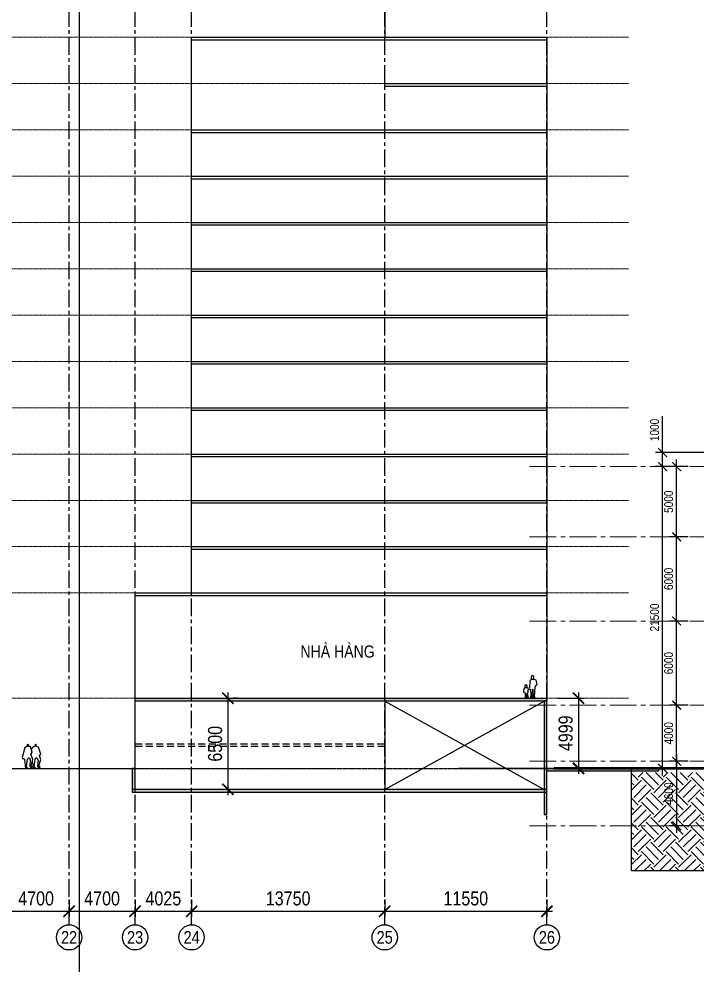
# Model space of a CAD drawing. Header units: millimetres. Extents: x -1030105 to 906887, y -616134 to 1220667.
# Drawn here: x 439039 to 487328, y -326805 to -259377 of the extents above; entities that cross this region are included whole.
import ezdxf
from ezdxf.enums import TextEntityAlignment as Align

# ---------------------------------------------------------------- set-up
doc = ezdxf.new("R2010")
doc.units = ezdxf.units.MM
doc.header["$MEASUREMENT"] = 0
for name, pattern in [('CENTER', [2, 1.25, -0.25, 0.25, -0.25]), ('DASHED', [0.75, 0.5, -0.25]), ('LBC - BEACH CLUB - GRID$0$CENTER2', [28.575, 19.05, -3.175, 3.175, -3.175])]:
    doc.linetypes.add(name, pattern=pattern)
doc.layers.get('Defpoints').update_dxf_attribs({"color": 1})
for name, color, linetype in [('A-_ANOTDIMN_D-', 7, 'Continuous'), ('A-DG-Giao thong', 1, 'Continuous'), ('CORE LIFT$1$A_WALL', 2, 'Continuous'), ('DA-ANNO-DIMS', 9, 'Continuous'), ('DA-ANNO-TEXT', 11, 'Continuous'), ('DA-GRID-LINE', 9, 'CENTER'), ('DIEN HOA', 111, 'Continuous'), ('XR-BC-Grid$0$LBC - BEACH CLUB - 240809 DG Rev$0$K-DIM', 7, 'Continuous')]:
    doc.layers.add(name, color=color, linetype=linetype)
for name, color, linetype, lineweight in [('DA-CLNG-HATCH', 8, 'Continuous', 9), ('LBC - BEACH CLUB - GRID$0$DA-GRID-LINE', 9, 'LBC - BEACH CLUB - GRID$0$CENTER2', 9), ('S-GRID', 251, 'CENTER', 5)]:
    doc.layers.add(name, color=color, linetype=linetype, lineweight=lineweight)
doc.layers.add('Defpoint', color=7, linetype='Continuous', plot=False)
doc.styles.add('ARIAL NARROW', font='ARIALN.TTF')
doc.styles.add('Dim-Text', font='ARIALN.TTF')
doc.styles.add('GRID', font='ARIALN.TTF')
doc.styles.add('Xr-GR-Grid 1-400$0$Dim-Text', font='ARIALN.TTF')
doc.dimstyles.new('DIM-250', dxfattribs={"dimscale": 25, "dimtxt": 25, "dimasz": 25, "dimexe": 20, "dimexo": 20, "dimgap": 10, "dimtad": 1, "dimdec": 0, "dimzin": 0, "dimdsep": 46, "dimtxsty": 'Dim-Text', "dimblk": 'ARCHTICK', "dimcen": 10, "dimdle": 20, "dimclrt": 11, "dimadec": 0, "dimazin": 0, "dimtfac": 1, "dimtdec": 0, "dimtofl": 0, "dimtmove": 0, "dimatfit": 3, "dimldrblk": 'User-R-Angle-1', "dimfxl": 1, "dimtolj": 1, "dimtzin": 0, "dimarcsym": 0})
doc.dimstyles.new('DIM-400', dxfattribs={"dimscale": 10, "dimtxt": 100, "dimasz": 80, "dimexe": 40, "dimexo": 80, "dimgap": 40, "dimtad": 1, "dimdec": 0, "dimzin": 0, "dimdsep": 46, "dimtxsty": 'Xr-GR-Grid 1-400$0$Dim-Text', "dimblk": 'Xr-GR-Grid 1-400$0$_ArchTick', "dimcen": -100, "dimdle": 40, "dimclrt": 11, "dimadec": 0, "dimazin": 0, "dimtfac": 1, "dimtdec": 0, "dimtix": 1, "dimtofl": 0, "dimtmove": 0, "dimatfit": 3, "dimldrblk": 'Xr-GR-Grid 1-400$0$_ArchTick', "dimfxl": 1, "dimtolj": 1, "dimtzin": 0, "dimarcsym": 1})

# ---------------------------------------------------------------- blocks, each defined once
blk = doc.blocks.new('GRID-NO')
at = {"color": 1, "linetype": 'Continuous'}
blk.add_circle((0, 0), 1, dxfattribs=at)
at = {"color": 11, "style": 'GRID'}
blk.add_attdef('GRID', text='', height=1, dxfattribs=at).set_placement((0, 0), align=Align.MIDDLE_CENTER)
blk = doc.blocks.new('Xr-GR-Grid 1-400$0$_ArchTick')
at = {"layer": 'DA-ANNO-DIMS', "color": 0, "const_width": 0.15}
blk.add_lwpolyline([(-0.5, -0.5), (0.5, 0.5)], dxfattribs=at)
blk = doc.blocks.new('*D1162')
at = {"layer": 'DA-ANNO-DIMS', "color": 0, "lineweight": -2, "transparency": 16777216}
for p, q in [((93448, -9336), (93448, -10586)), ((98148, -9336), (98148, -10586)), ((93048, -10186), (98548, -10186))]:
    blk.add_line(p, q, dxfattribs=at)
at = {"layer": 'Defpoints', "color": 0, "transparency": 16777216}
for p in [(93448, -8536), (98148, -8536), (98148, -10186)]:
    blk.add_point(p, dxfattribs=at)
at = {"layer": 'DA-ANNO-DIMS', "color": 0, "lineweight": -2, "transparency": 16777216, "xscale": 800, "yscale": 800, "zscale": 800, "rotation": 180}
blk.add_blockref('Xr-GR-Grid 1-400$0$_ArchTick', (93448, -10186), dxfattribs=at)
at = {"layer": 'DA-ANNO-DIMS', "color": 0, "lineweight": -2, "transparency": 16777216, "xscale": 800, "yscale": 800, "zscale": 800}
blk.add_blockref('Xr-GR-Grid 1-400$0$_ArchTick', (98148, -10186), dxfattribs=at)
at = {"layer": 'DA-ANNO-DIMS', "color": 11, "transparency": 16777216, "insert": (95798, -9275), "char_height": 1000, "attachment_point": 5, "style": 'Xr-GR-Grid 1-400$0$Dim-Text'}
blk.add_mtext('\\A1;4700', dxfattribs=at)
blk = doc.blocks.new('*D1163')
at = {"layer": 'DA-ANNO-DIMS', "color": 0, "lineweight": -2, "transparency": 16777216}
for p, q in [((98148, -9336), (98148, -10586)), ((102848, -9336), (102848, -10586)), ((97748, -10186), (103248, -10186))]:
    blk.add_line(p, q, dxfattribs=at)
at = {"layer": 'Defpoints', "color": 0, "transparency": 16777216}
for p in [(98148, -8536), (102848, -8536), (102848, -10186)]:
    blk.add_point(p, dxfattribs=at)
at = {"layer": 'DA-ANNO-DIMS', "color": 0, "lineweight": -2, "transparency": 16777216, "xscale": 800, "yscale": 800, "zscale": 800, "rotation": 180}
blk.add_blockref('Xr-GR-Grid 1-400$0$_ArchTick', (98148, -10186), dxfattribs=at)
at = {"layer": 'DA-ANNO-DIMS', "color": 0, "lineweight": -2, "transparency": 16777216, "xscale": 800, "yscale": 800, "zscale": 800}
blk.add_blockref('Xr-GR-Grid 1-400$0$_ArchTick', (102848, -10186), dxfattribs=at)
at = {"layer": 'DA-ANNO-DIMS', "color": 11, "transparency": 16777216, "insert": (100498, -9275), "char_height": 1000, "attachment_point": 5, "style": 'Xr-GR-Grid 1-400$0$Dim-Text'}
blk.add_mtext('\\A1;4700', dxfattribs=at)
blk = doc.blocks.new('*D1164')
at = {"layer": 'DA-ANNO-DIMS', "color": 0, "lineweight": -2, "transparency": 16777216}
for p, q in [((102848, -9336), (102848, -10586)), ((106873, -9336), (106873, -10586)), ((102448, -10186), (107273, -10186))]:
    blk.add_line(p, q, dxfattribs=at)
at = {"layer": 'Defpoints', "color": 0, "transparency": 16777216}
for p in [(102848, -8536), (106873, -8536), (106873, -10186)]:
    blk.add_point(p, dxfattribs=at)
at = {"layer": 'DA-ANNO-DIMS', "color": 0, "lineweight": -2, "transparency": 16777216, "xscale": 800, "yscale": 800, "zscale": 800, "rotation": 180}
blk.add_blockref('Xr-GR-Grid 1-400$0$_ArchTick', (102848, -10186), dxfattribs=at)
at = {"layer": 'DA-ANNO-DIMS', "color": 0, "lineweight": -2, "transparency": 16777216, "xscale": 800, "yscale": 800, "zscale": 800}
blk.add_blockref('Xr-GR-Grid 1-400$0$_ArchTick', (106873, -10186), dxfattribs=at)
at = {"layer": 'DA-ANNO-DIMS', "color": 11, "transparency": 16777216, "insert": (104861, -9275), "char_height": 1000, "attachment_point": 5, "style": 'Xr-GR-Grid 1-400$0$Dim-Text'}
blk.add_mtext('\\A1;4025', dxfattribs=at)
blk = doc.blocks.new('*D1165')
at = {"layer": 'DA-ANNO-DIMS', "color": 0, "lineweight": -2, "transparency": 16777216}
for p, q in [((106873, -9336), (106873, -10586)), ((120623, -9340), (120623, -10586)), ((106473, -10186), (121023, -10186))]:
    blk.add_line(p, q, dxfattribs=at)
at = {"layer": 'Defpoints', "color": 0, "transparency": 16777216}
for p in [(106873, -8536), (120623, -8540), (120623, -10186)]:
    blk.add_point(p, dxfattribs=at)
at = {"layer": 'DA-ANNO-DIMS', "color": 0, "lineweight": -2, "transparency": 16777216, "xscale": 800, "yscale": 800, "zscale": 800, "rotation": 180}
blk.add_blockref('Xr-GR-Grid 1-400$0$_ArchTick', (106873, -10186), dxfattribs=at)
at = {"layer": 'DA-ANNO-DIMS', "color": 0, "lineweight": -2, "transparency": 16777216, "xscale": 800, "yscale": 800, "zscale": 800}
blk.add_blockref('Xr-GR-Grid 1-400$0$_ArchTick', (120623, -10186), dxfattribs=at)
at = {"layer": 'DA-ANNO-DIMS', "color": 11, "transparency": 16777216, "insert": (113748, -9275), "char_height": 1000, "attachment_point": 5, "style": 'Xr-GR-Grid 1-400$0$Dim-Text'}
blk.add_mtext('\\A1;13750', dxfattribs=at)
blk = doc.blocks.new('*D1166')
at = {"layer": 'DA-ANNO-DIMS', "color": 0, "lineweight": -2, "transparency": 16777216}
for p, q in [((120623, -9340), (120623, -10586)), ((132173, -9346), (132173, -10586)), ((120223, -10186), (132573, -10186))]:
    blk.add_line(p, q, dxfattribs=at)
at = {"layer": 'Defpoints', "color": 0, "transparency": 16777216}
for p in [(120623, -8540), (132173, -8546), (132173, -10186)]:
    blk.add_point(p, dxfattribs=at)
at = {"layer": 'DA-ANNO-DIMS', "color": 0, "lineweight": -2, "transparency": 16777216, "xscale": 800, "yscale": 800, "zscale": 800, "rotation": 180}
blk.add_blockref('Xr-GR-Grid 1-400$0$_ArchTick', (120623, -10186), dxfattribs=at)
at = {"layer": 'DA-ANNO-DIMS', "color": 0, "lineweight": -2, "transparency": 16777216, "xscale": 800, "yscale": 800, "zscale": 800}
blk.add_blockref('Xr-GR-Grid 1-400$0$_ArchTick', (132173, -10186), dxfattribs=at)
at = {"layer": 'DA-ANNO-DIMS', "color": 11, "transparency": 16777216, "insert": (126398, -9275), "char_height": 1000, "attachment_point": 5, "style": 'Xr-GR-Grid 1-400$0$Dim-Text'}
blk.add_mtext('\\A1;11550', dxfattribs=at)
blk = doc.blocks.new('PEO2-02')
for points in [[(-397, 1703), (-465, 1661), (-427, 1569), (-452, 1556), (-598, 1493), (-797, 776), (-769, 712), (-706, 701), (-626, 648), (-558, 0), (-385, 0), (-492, 98), (-423, 659), (-322, 760), (-271, 760), (-215, 582), (-254, 134), (-185, 65), (-85, 65), (-79, 98), (-164, 175), (-34, 643), (-189, 989), (-84, 1130), (-213, 1564), (-372, 1553), (-427, 1569)], [(-364, 1555), (-332, 1633), (-343, 1686), (-397, 1703)], [(162, 1705), (95, 1663), (133, 1585), (109, 1573), (-42, 1507), (-157, 1376)], [(-72, 515), (0, 0), (170, 0), (67, 95), (136, 660), (207, 740), (253, 740), (342, 583), (303, 135), (373, 65), (473, 65), (480, 100), (396, 175), (525, 638), (434, 881), (538, 1021), (358, 1517), (195, 1567), (133, 1585)], [(192, 1569), (224, 1634), (212, 1689), (162, 1705)]]:
    blk.add_lwpolyline(points)
blk = doc.blocks.new('*D1093')
at = {"layer": 'A-_ANOTDIMN_D-', "color": 0, "lineweight": -2, "transparency": 16777216}
for p, q in [((453921, -307385), (453921, -314685)), ((454611, -307785), (454321, -307785)), ((454610, -314285), (454321, -314285))]:
    blk.add_line(p, q, dxfattribs=at)
at = {"layer": 'Defpoints', "color": 0, "transparency": 16777216}
for p in [(453811, -307785), (453810, -314285), (453921, -314285)]:
    blk.add_point(p, dxfattribs=at)
at = {"layer": 'A-_ANOTDIMN_D-', "color": 0, "lineweight": -2, "transparency": 16777216, "xscale": 800, "yscale": 800, "zscale": 800}
for p, rotation in [((453921, -307785), 90), ((453921, -314285), 270)]:
    blk.add_blockref('Xr-GR-Grid 1-400$0$_ArchTick', p, dxfattribs=dict(at, rotation=rotation))
at = {"layer": 'A-_ANOTDIMN_D-', "color": 11, "transparency": 16777216, "insert": (453010, -311035), "char_height": 1000, "attachment_point": 5, "rotation": 90, "style": 'Xr-GR-Grid 1-400$0$Dim-Text'}
blk.add_mtext('\\A1;6500', dxfattribs=at)
blk = doc.blocks.new('_ArchTick')
at = {"layer": 'DA-ANNO-DIMS', "color": 0, "const_width": 0.15}
blk.add_lwpolyline([(-0.5, -0.5), (0.5, 0.5)], dxfattribs=at)
blk = doc.blocks.new('*D1223')
at = {"layer": 'Defpoints', "color": 0, "transparency": 16777216}
for p in [(485875, -308285), (487200, -308285), (487200, -312285)]:
    blk.add_point(p, dxfattribs=at)
at = {"layer": 'XR-BC-Grid$0$LBC - BEACH CLUB - 240809 DG Rev$0$K-DIM', "color": 0, "lineweight": -2, "transparency": 16777216}
for p, q in [((485875, -312785), (485875, -307785)), ((486700, -308285), (485375, -308285)), ((486700, -312285), (485375, -312285))]:
    blk.add_line(p, q, dxfattribs=at)
at = {"layer": 'XR-BC-Grid$0$LBC - BEACH CLUB - 240809 DG Rev$0$K-DIM', "color": 0, "lineweight": -2, "transparency": 16777216, "xscale": 625, "yscale": 625, "zscale": 625}
for p, rotation in [((485875, -308285), 90), ((485875, -312285), 270)]:
    blk.add_blockref('_ArchTick', p, dxfattribs=dict(at, rotation=rotation))
at = {"layer": 'XR-BC-Grid$0$LBC - BEACH CLUB - 240809 DG Rev$0$K-DIM', "color": 11, "transparency": 16777216, "insert": (485306, -310285), "char_height": 625, "attachment_point": 5, "rotation": 90, "style": 'Dim-Text'}
blk.add_mtext('\\A1;4000', dxfattribs=at)
blk = doc.blocks.new('User-R-Angle-1')
at = {"color": 9}
blk.add_line((-1, 0), (0, 0), dxfattribs=at)
at = {"color": 3}
for q in [(-0.5, 0.5), (-0.5, -0.5)]:
    blk.add_line((0, 0), q, dxfattribs=at)
blk = doc.blocks.new('*D1224')
at = {"layer": 'Defpoints', "color": 0, "transparency": 16777216}
for p in [(485875, -302285), (487200, -302285), (487200, -308285)]:
    blk.add_point(p, dxfattribs=at)
at = {"layer": 'XR-BC-Grid$0$LBC - BEACH CLUB - 240809 DG Rev$0$K-DIM', "color": 0, "lineweight": -2, "transparency": 16777216}
for p, q in [((485875, -308785), (485875, -301785)), ((486700, -302285), (485375, -302285)), ((486700, -308285), (485375, -308285))]:
    blk.add_line(p, q, dxfattribs=at)
at = {"layer": 'XR-BC-Grid$0$LBC - BEACH CLUB - 240809 DG Rev$0$K-DIM', "color": 0, "lineweight": -2, "transparency": 16777216, "xscale": 625, "yscale": 625, "zscale": 625}
for p, rotation in [((485875, -302285), 90), ((485875, -308285), 270)]:
    blk.add_blockref('_ArchTick', p, dxfattribs=dict(at, rotation=rotation))
at = {"layer": 'XR-BC-Grid$0$LBC - BEACH CLUB - 240809 DG Rev$0$K-DIM', "color": 11, "transparency": 16777216, "insert": (485306, -305285), "char_height": 625, "attachment_point": 5, "rotation": 90, "style": 'Dim-Text'}
blk.add_mtext('\\A1;6000', dxfattribs=at)
blk = doc.blocks.new('*D1225')
at = {"layer": 'Defpoints', "color": 0, "transparency": 16777216}
for p in [(485875, -296285), (487200, -296285), (487200, -302285)]:
    blk.add_point(p, dxfattribs=at)
at = {"layer": 'XR-BC-Grid$0$LBC - BEACH CLUB - 240809 DG Rev$0$K-DIM', "color": 0, "lineweight": -2, "transparency": 16777216}
for p, q in [((485875, -302785), (485875, -295785)), ((486700, -296285), (485375, -296285)), ((486700, -302285), (485375, -302285))]:
    blk.add_line(p, q, dxfattribs=at)
at = {"layer": 'XR-BC-Grid$0$LBC - BEACH CLUB - 240809 DG Rev$0$K-DIM', "color": 0, "lineweight": -2, "transparency": 16777216, "xscale": 625, "yscale": 625, "zscale": 625}
for p, rotation in [((485875, -296285), 90), ((485875, -302285), 270)]:
    blk.add_blockref('_ArchTick', p, dxfattribs=dict(at, rotation=rotation))
at = {"layer": 'XR-BC-Grid$0$LBC - BEACH CLUB - 240809 DG Rev$0$K-DIM', "color": 11, "transparency": 16777216, "insert": (485306, -299285), "char_height": 625, "attachment_point": 5, "rotation": 90, "style": 'Dim-Text'}
blk.add_mtext('\\A1;6000', dxfattribs=at)
blk = doc.blocks.new('*D1226')
at = {"layer": 'Defpoints', "color": 0, "transparency": 16777216}
for p in [(484875, -291285), (487200, -291285), (487210, -312785)]:
    blk.add_point(p, dxfattribs=at)
at = {"layer": 'XR-BC-Grid$0$LBC - BEACH CLUB - 240809 DG Rev$0$K-DIM', "color": 0, "lineweight": -2, "transparency": 16777216}
for p, q in [((486700, -291285), (484375, -291285)), ((484875, -313285), (484875, -290785)), ((486710, -312785), (484375, -312785))]:
    blk.add_line(p, q, dxfattribs=at)
at = {"layer": 'XR-BC-Grid$0$LBC - BEACH CLUB - 240809 DG Rev$0$K-DIM', "color": 0, "lineweight": -2, "transparency": 16777216, "xscale": 625, "yscale": 625, "zscale": 625}
for p, rotation in [((484875, -291285), 90), ((484875, -312785), 270)]:
    blk.add_blockref('_ArchTick', p, dxfattribs=dict(at, rotation=rotation))
at = {"layer": 'XR-BC-Grid$0$LBC - BEACH CLUB - 240809 DG Rev$0$K-DIM', "color": 11, "transparency": 16777216, "insert": (484306, -302035), "char_height": 625, "attachment_point": 5, "rotation": 90, "style": 'Dim-Text'}
blk.add_mtext('\\A1;21500', dxfattribs=at)
blk = doc.blocks.new('*D1200')
at = {"layer": 'Defpoints', "color": 0, "transparency": 16777216}
for p in [(485875, -291285), (487200, -291285), (487200, -296285)]:
    blk.add_point(p, dxfattribs=at)
at = {"layer": 'XR-BC-Grid$0$LBC - BEACH CLUB - 240809 DG Rev$0$K-DIM', "color": 0, "lineweight": -2, "transparency": 16777216}
for p, q in [((486700, -291285), (485375, -291285)), ((485875, -296785), (485875, -290785)), ((486700, -296285), (485375, -296285))]:
    blk.add_line(p, q, dxfattribs=at)
at = {"layer": 'XR-BC-Grid$0$LBC - BEACH CLUB - 240809 DG Rev$0$K-DIM', "color": 0, "lineweight": -2, "transparency": 16777216, "xscale": 625, "yscale": 625, "zscale": 625}
for p, rotation in [((485875, -291285), 90), ((485875, -296285), 270)]:
    blk.add_blockref('_ArchTick', p, dxfattribs=dict(at, rotation=rotation))
at = {"layer": 'XR-BC-Grid$0$LBC - BEACH CLUB - 240809 DG Rev$0$K-DIM', "color": 11, "transparency": 16777216, "insert": (485306, -293785), "char_height": 625, "attachment_point": 5, "rotation": 90, "style": 'Dim-Text'}
blk.add_mtext('\\A1;5000', dxfattribs=at)
blk = doc.blocks.new('*D1211')
at = {"layer": 'Defpoints', "color": 0, "transparency": 16777216}
for p in [(487200, -312285), (485875, -316885), (487210, -316885)]:
    blk.add_point(p, dxfattribs=at)
at = {"layer": 'XR-BC-Grid$0$LBC - BEACH CLUB - 240809 DG Rev$0$K-DIM', "color": 0, "lineweight": -2, "transparency": 16777216}
for p, q in [((485875, -311785), (485875, -317385)), ((486700, -312285), (485375, -312285)), ((486710, -316885), (485375, -316885))]:
    blk.add_line(p, q, dxfattribs=at)
at = {"layer": 'XR-BC-Grid$0$LBC - BEACH CLUB - 240809 DG Rev$0$K-DIM', "color": 0, "lineweight": -2, "transparency": 16777216, "xscale": 625, "yscale": 625, "zscale": 625}
for p, rotation in [((485875, -312285), 90), ((485875, -316885), 270)]:
    blk.add_blockref('_ArchTick', p, dxfattribs=dict(at, rotation=rotation))
at = {"layer": 'XR-BC-Grid$0$LBC - BEACH CLUB - 240809 DG Rev$0$K-DIM', "color": 11, "transparency": 16777216, "insert": (485306, -314585), "char_height": 625, "attachment_point": 5, "rotation": 90, "style": 'Dim-Text'}
blk.add_mtext('\\A1;4600', dxfattribs=at)
blk = doc.blocks.new('*D1212')
at = {"layer": 'Defpoints', "color": 0, "transparency": 16777216}
for p in [(492840, -290285), (484875, -291285), (487200, -291285)]:
    blk.add_point(p, dxfattribs=at)
at = {"layer": 'XR-BC-Grid$0$LBC - BEACH CLUB - 240809 DG Rev$0$K-DIM', "color": 0, "lineweight": -2, "transparency": 16777216}
for p, q in [((484875, -290285), (484875, -287679)), ((484875, -291285), (484875, -289785)), ((492340, -290285), (484375, -290285)), ((486700, -291285), (484375, -291285))]:
    blk.add_line(p, q, dxfattribs=at)
at = {"layer": 'XR-BC-Grid$0$LBC - BEACH CLUB - 240809 DG Rev$0$K-DIM', "color": 0, "lineweight": -2, "transparency": 16777216, "xscale": 625, "yscale": 625, "zscale": 625}
for p, rotation in [((484875, -290285), 90), ((484875, -291285), 270)]:
    blk.add_blockref('_ArchTick', p, dxfattribs=dict(at, rotation=rotation))
at = {"layer": 'XR-BC-Grid$0$LBC - BEACH CLUB - 240809 DG Rev$0$K-DIM', "color": 11, "transparency": 16777216, "insert": (484306, -288670), "char_height": 625, "attachment_point": 5, "rotation": 90, "style": 'Dim-Text'}
blk.add_mtext('\\A1;1000', dxfattribs=at)
blk = doc.blocks.new('A$C35AF1C3B')
at = {"layer": 'DIEN HOA'}
for points in [[(646, 1606, 0.140397), (608, 1598, 0.110686), (573, 1568, 0.070923), (555, 1533, 0.069861), (546, 1482, 0.074344), (552, 1428, 0.100144), (574, 1377, 0.078118), (598, 1354, 0.147768), (636, 1343, 0.138431), (674, 1351, 0.095999), (704, 1377, 0.092834), (728, 1423, 0.074377), (738, 1476, 0.04786), (734, 1512, 0.111791), (708, 1568, 0.095198), (680, 1596, 0.131117)], [(182, 943, 0.150687), (139, 931, 0.082014), (118, 913, 0.132571), (94, 870, 0.049005), (92, 848, 0.095191), (101, 808, 0.112558), (124, 773, 0.091055), (150, 755, 0.101989), (179, 750, 0.122836), (214, 760, 0.096562), (240, 781, 0.109673), (259, 817, 0.058597), (262, 842, 0.107407), (252, 888, 0.090669), (233, 916, 0.124904), (198, 940, 0.056502)]]:
    blk.add_lwpolyline(points, format="xyb", close=True, dxfattribs=at)
blk.add_lwpolyline([(792, 1338), (531, 1302), (465, 1240), (419, 720), (329, 690), (272, 737), (110, 733), (38, 691), (0, 440), (120, 385), (130, 12), (220, 17), (217, 325), (251, 1), (352, 12), (292, 393), (342, 415), (334, 610), (512, 638), (536, 240), (503, 15), (620, 23), (679, 635), (690, 32), (835, 1), (844, 53), (780, 77), (843, 803), (977, 1001), (895, 1288)], close=True, dxfattribs=at)
blk = doc.blocks.new('*D1199')
at = {"layer": 'A-_ANOTDIMN_D-', "color": 0, "lineweight": -2, "transparency": 16777216}
for p, q in [((478887, -307387), (478887, -313186)), ((477436, -307787), (479287, -307787)), ((477437, -312786), (479287, -312786))]:
    blk.add_line(p, q, dxfattribs=at)
at = {"layer": 'Defpoints', "color": 0, "transparency": 16777216}
for p in [(476636, -307787), (476637, -312786), (478887, -312786)]:
    blk.add_point(p, dxfattribs=at)
at = {"layer": 'A-_ANOTDIMN_D-', "color": 0, "lineweight": -2, "transparency": 16777216, "xscale": 800, "yscale": 800, "zscale": 800}
for p, rotation in [((478887, -307787), 90), ((478887, -312786), 270)]:
    blk.add_blockref('Xr-GR-Grid 1-400$0$_ArchTick', p, dxfattribs=dict(at, rotation=rotation))
at = {"layer": 'A-_ANOTDIMN_D-', "color": 11, "transparency": 16777216, "insert": (477976, -310286), "char_height": 1000, "attachment_point": 5, "rotation": 90, "style": 'Xr-GR-Grid 1-400$0$Dim-Text'}
blk.add_mtext('\\A1;4999', dxfattribs=at)
blk = doc.blocks.new('luoi cot MC ngang')
at = {"layer": 'DA-GRID-LINE', "color": 8, "ltscale": 1000}
for p, q in [((98148.5, -11145.5), (98148.5, 94809.5)), ((102848.5, -11145.5), (102848.5, 94809.5)), ((106873.5, -11145.5), (106873.5, 94809.5)), ((120623.5, -11145.5), (120623.5, 94809.5)), ((132173.5, -11145.5), (132173.5, 94809.5))]:
    blk.add_line(p, q, dxfattribs=at)
at = {"layer": 'DA-GRID-LINE', "color": 6, "ltscale": 10}
blk.add_line((-27231.5, -0.5), (138633.5, -0.5), dxfattribs=at)
at = {"layer": 'S-GRID', "ltscale": 10}
for p, q in [((137973.5, 52099.5), (-16656.5, 52099.5)), ((137973.5, 48799.5), (-16656.5, 48799.5)), ((137973.5, 45499.5), (-16656.5, 45499.5)), ((137973.5, 42199.5), (-16656.5, 42199.5)), ((137973.5, 38899.5), (-16656.5, 38899.5)), ((137973.5, 35599.5), (-16656.5, 35599.5)), ((137973.5, 32299.5), (-16656.5, 32299.5)), ((137973.5, 28999.5), (-16656.5, 28999.5)), ((137973.5, 25699.5), (-16656.5, 25699.5)), ((137973.5, 22399.5), (-16656.5, 22399.5)), ((137973.5, 19099.5), (-16656.5, 19099.5)), ((137973.5, 15799.5), (-16656.5, 15799.5)), ((137973.5, 12499.5), (-16656.5, 12499.5)), ((137973.5, 4999.5), (-16656.5, 4999.5)), ((116963.5, -0.5), (-16656.5, -0.5))]:
    blk.add_line(p, q, dxfattribs=at)
at = {"layer": 'DA-ANNO-TEXT', "xscale": 900, "yscale": 900, "zscale": 900}
for p, values in [((98148.5, -12045.5), {'GRID': '22'}), ((102848.5, -12045.5), {'GRID': '23'}), ((106873.5, -12045.5), {'GRID': '24'}), ((120623.5, -12045.5), {'GRID': '25'}), ((132173.5, -12045.5), {'GRID': '26'})]:
    blk.add_blockref('GRID-NO', p, dxfattribs=at).add_auto_attribs(values)
at = {"layer": 'DA-ANNO-DIMS'}
for base, p1, p2, picture, middle in [((98148.5, -10185.5), (93448.5, -8535.5), (98148.5, -8535.5), '*D1162', (95798.5, -9274.9)), ((102848.5, -10185.5), (98148.5, -8535.5), (102848.5, -8535.5), '*D1163', (100498.5, -9274.9)), ((106873.5, -10185.5), (102848.5, -8535.5), (106873.5, -8535.5), '*D1164', (104861, -9274.9)), ((120623.5, -10185.5), (106873.5, -8535.5), (120623.5, -8540.5), '*D1165', (113748.5, -9274.9)), ((132173.5, -10185.5), (120623.5, -8540.5), (132173.5, -8545.5), '*D1166', (126398.5, -9274.9))]:
    dim = blk.add_linear_dim(base=base, p1=p1, p2=p2, dimstyle='DIM-400', override={"dimtmove": 1}, dxfattribs=at)
    dim.commit()
    dim.dimension.update_dxf_attribs({"geometry": picture, "text_midpoint": middle})

msp = doc.modelspace()

# ---------------------------------------------------------------- hatches: boundary and pattern name
at = {"layer": 'CORE LIFT$1$A_WALL'}
h = msp.add_hatch(color=256, dxfattribs=at)
h.dxf.hatch_style = 1
h.paths.add_polyline_path([(447310, -307786.5), (476636.4, -307786.5), (476636.4, -307985), (447310, -307987.2)])
h = msp.add_hatch(color=256, dxfattribs=at)
h.dxf.hatch_style = 1
h.paths.add_polyline_path([(476436.55, -307984.5), (476436.55, -316085), (476636.4, -316085), (476636.4, -307984.5)])
h = msp.add_hatch(color=256, dxfattribs=at)
h.dxf.hatch_style = 1
h.paths.add_polyline_path([(447111.63, -312784.5), (447111.63, -314485), (447311.5, -314485), (447311.5, -312784.5)])
h = msp.add_hatch(color=256, dxfattribs=at)
h.dxf.hatch_style = 1
h.paths.add_polyline_path([(476636.5, -312785.5), (484575, -312785.5), (484575, -312985), (476636.5, -312985)])
h = msp.add_hatch(color=256, dxfattribs=at)
h.dxf.hatch_style = 1
h.paths.add_polyline_path([(476635, -314290), (447110, -314290), (447110, -314490), (476635, -314490)])
at = {"layer": 'DA-CLNG-HATCH', "lineweight": 5, "transparency": 33554534}
h = msp.add_hatch(dxfattribs=at)
h.set_pattern_fill('EARTH', color=256, scale=5000, angle=135)
h.set_pattern_definition([(135, (21689276.5, 3062797), (-1767.76695, 1e-13), [1250, -1250]), (135, (21688945, 3062465.5), (-1767.76695, 1e-13), [1250, -1250]), (135, (21688613.6, 3062134.1), (-1767.76695, 1e-13), [1250, -1250]), (225, (21688392.6, 3062134.1), (-3e-13, -1767.76695), [1250, -1250]), (225, (21688061.2, 3062465.5), (-3e-13, -1767.76695), [1250, -1250]), (225, (21687729.7, 3062797), (-3e-13, -1767.76695), [1250, -1250])])
h.paths.add_polyline_path([(552480, -313294.268), (550330.078, -313214.366), (543640, -314458.627), (543955, -317085), (492840, -317085), (492840, -313084.5), (482660, -313084.5), (482660, -320085), (552474.148, -320085)])

# ---------------------------------------------------------------- linework, layer by layer
msp.add_line((477131.12, -312784.5), (470339, -312784.5))
at = {"layer": 'A-DG-Giao thong'}
for p, q in [((465084.758, -307989.361), (476437.759, -314282.432)), ((465086.5, -307985), (465086.5, -314280.582)), ((465086.5, -314280.582), (476438.479, -307988.077)), ((437911.55, -312784.5), (447111.695, -312784.5))]:
    msp.add_line(p, q, dxfattribs=at)
msp.add_lwpolyline([(363260, -260685), (363260, -243485), (381511.5, -243485), (381511.5, -237985), (447310, -237985), (447310, -243485), (465085, -243485), (465085, -260685)], dxfattribs=at)
at = {"layer": 'A-DG-Giao thong', "linetype": 'DASHED', "ltscale": 1000}
msp.add_lwpolyline([(447310, -311035), (465085, -311035), (465085, -311235), (447310, -311235)], close=True, dxfattribs=at)
at = {"layer": 'A-DG-Giao thong', "const_width": 200}
msp.add_lwpolyline([(492841.995, -312784.5), (477131.12, -312784.5)], dxfattribs=at)
at = {"layer": 'CORE LIFT$1$A_WALL'}
msp.add_lwpolyline([(447311.55, -312784.5), (447311.55, -300285), (451336.5, -300285), (451336.5, -260684.5), (476636.5, -260684.5), (476636.5, -307784.5)], dxfattribs=at)
for points in [[(451336.5, -260684.5), (476636.5, -260684.5), (476636.5, -260885), (451336.5, -260885)], [(465085, -263985), (476636.5, -263985), (476636.5, -264185), (465085, -264185)], [(451335, -267285), (476636.5, -267285), (476636.5, -267485), (451335, -267485)], [(451335, -270585), (476636.5, -270585), (476636.5, -270785), (451335, -270785)], [(451335, -273885), (476636.5, -273885), (476636.5, -274085), (451335, -274085)], [(451335, -277185), (476636.5, -277185), (476636.5, -277385), (451335, -277385)], [(451335, -280485), (476636.5, -280485), (476636.5, -280685), (451335, -280685)], [(451335, -283785), (476636.5, -283785), (476636.5, -283985), (451335, -283985)], [(451335, -287085), (476636.5, -287085), (476636.5, -287285), (451335, -287285)], [(451335, -290385), (476636.5, -290385), (476636.5, -290585), (451335, -290585)], [(451335, -293685), (476636.5, -293685), (476636.5, -293885), (451335, -293885)], [(451335, -296985), (476636.5, -296985), (476636.5, -297185), (451335, -297185)], [(447311.55, -300285), (476636.5, -300285), (476636.5, -300485), (447311.55, -300485)], [(447310, -307786.5), (476636.35, -307786.5), (476636.35, -307987.2), (447310, -307987.2)], [(476436.55, -307984.5), (476436.55, -312784.95), (476636.4, -312784.95), (476636.4, -307984.5)], [(476436.55, -307984.5), (476436.55, -316085), (476636.4, -316085), (476636.4, -307984.5)], [(447111.63, -312784.5), (447111.63, -314485), (447311.5, -314485), (447311.5, -312784.5)], [(476636.5, -312785.5), (484575, -312785.5), (484575, -312985), (476636.5, -312985)], [(476635, -314290), (447110, -314290), (447110, -314490), (476635, -314490)]]:
    msp.add_lwpolyline(points, close=True, dxfattribs=at)
at = {"layer": 'Defpoint'}
msp.add_lwpolyline([(482660, -312784.5), (492840, -312784.5), (492840, -317085), (543955, -317085), (543955, -314124.079), (550515.488, -313089), (550515.488, -313089), (552480, -313194.268), (552474.148, -320085), (482660, -320085)], close=True, dxfattribs=at)
at = {"layer": 'DIEN HOA'}
msp.add_lwpolyline([(443356.855, -196407.973), (583183.391, -196407.973), (583183.391, -366870.199), (443356.855, -366870.199)], close=True, dxfattribs=at)
at = {"layer": 'LBC - BEACH CLUB - GRID$0$DA-GRID-LINE', "ltscale": 100}
for p, q in [((475395, -291285), (553465, -291285)), ((475395, -296285), (553465, -296285)), ((475394, -302284.5), (553465.832, -302284.5)), ((475395, -308285), (553465, -308285)), ((475395, -312285), (553465, -312285)), ((475395, -316885), (553465, -316885))]:
    msp.add_line(p, q, dxfattribs=at)

# ---------------------------------------------------------------- block references
at = {"layer": 'A-DG-Giao thong'}
msp.add_blockref('luoi cot MC ngang', (344461.53, -312784.5), dxfattribs=at)
at = {"layer": 'DIEN HOA', "linetype": 'Continuous'}
msp.add_blockref('A$C35AF1C3B', (474965.86, -307784.5), dxfattribs=at)
at = {"layer": 'DIEN HOA'}
msp.add_blockref('PEO2-02', (440065, -312785), dxfattribs=at)

# ---------------------------------------------------------------- texts
at = {"insert": (459085, -304465), "char_height": 875, "width": 20545, "attachment_point": 4, "style": 'ARIAL NARROW'}
msp.add_mtext('NHÀ HÀNG', dxfattribs=at)

# ---------------------------------------------------------------- dimensions: what is measured, and where the dimension line sits
at = {"layer": 'A-_ANOTDIMN_D-'}
for base, p1, p2, picture, middle in [((453920.568, -314285), (453810.568, -307785), (453810, -314285), '*D1093', (453009.995, -311035)), ((478886.5, -312785.5), (476636.4, -307786.5), (476636.5, -312785.5), '*D1199', (477975.927, -310286))]:
    dim = msp.add_linear_dim(base=base, p1=p1, p2=p2, angle=90, dimstyle='DIM-400', dxfattribs=at)
    dim.commit()
    dim.dimension.update_dxf_attribs({"geometry": picture, "text_midpoint": middle})
at = {"layer": 'XR-BC-Grid$0$LBC - BEACH CLUB - 240809 DG Rev$0$K-DIM'}
dim = msp.add_linear_dim(base=(484875, -291285), p1=(492840, -290285), p2=(487200, -291285), angle=270, dimstyle='DIM-250', dxfattribs=at)
dim.commit()
dim.dimension.update_dxf_attribs({"geometry": '*D1212', "text_midpoint": (484875, -288669.678), "dimtype": 160})
for base, p1, p2, angle, picture, middle in [((484875, -291285), (487210, -312785), (487200, -291285), 90, '*D1226', (484305.892, -302035)), ((485875, -291285), (487200, -296285), (487200, -291285), 90, '*D1200', (485305.892, -293785)), ((485875, -296285), (487200, -302285), (487200, -296285), 90, '*D1225', (485305.892, -299285)), ((485875, -302285), (487200, -308285), (487200, -302285), 90, '*D1224', (485305.892, -305285)), ((485875, -308285), (487200, -312285), (487200, -308285), 90, '*D1223', (485305.892, -310285)), ((485875, -316885), (487200, -312285), (487210, -316885), 270, '*D1211', (485305.892, -314585))]:
    dim = msp.add_linear_dim(base=base, p1=p1, p2=p2, angle=angle, dimstyle='DIM-250', dxfattribs=at)
    dim.commit()
    dim.dimension.update_dxf_attribs({"geometry": picture, "text_midpoint": middle})

doc.saveas('drawing.dxf')
